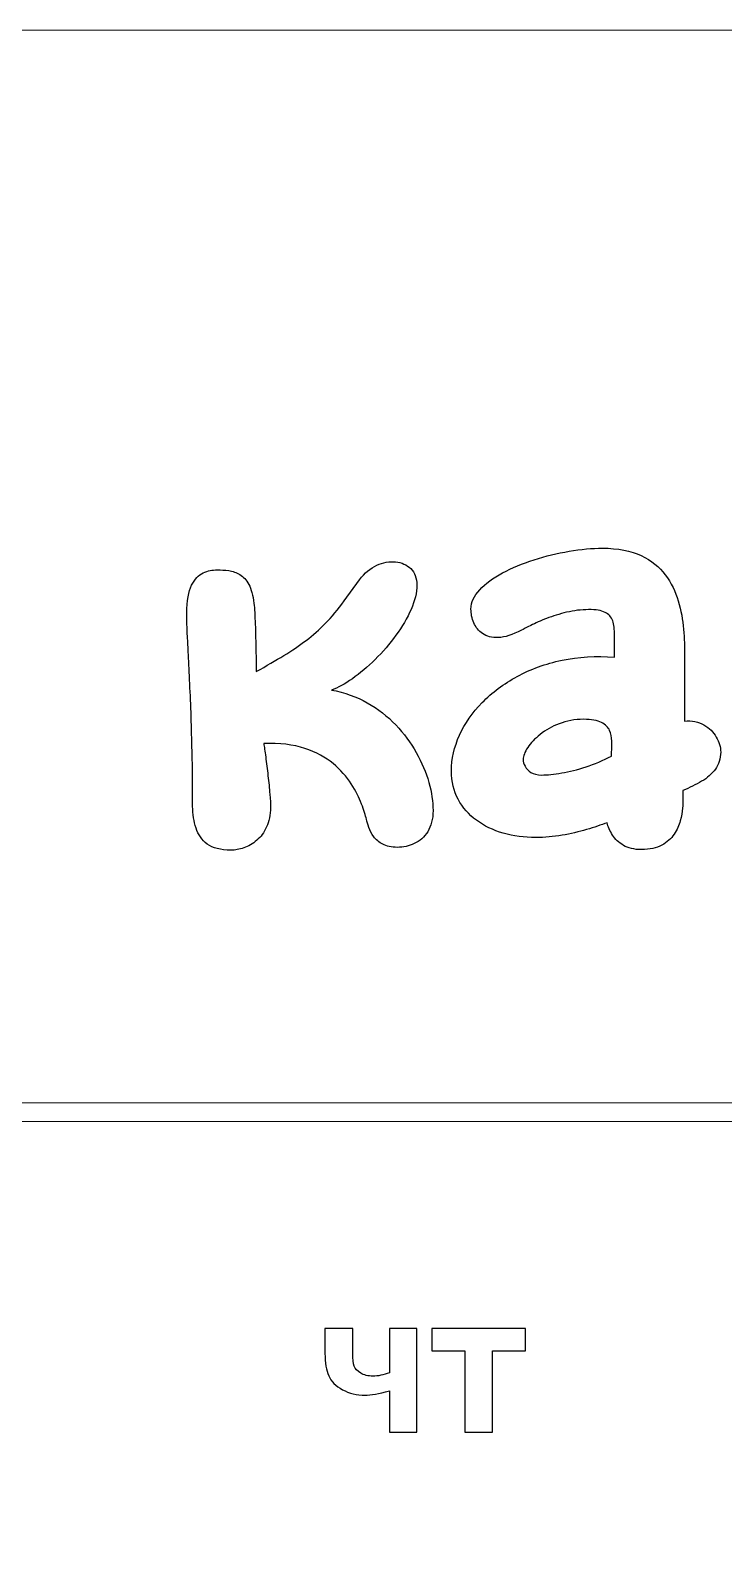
# Model space of a CAD drawing. Header units: millimetres. Extents: x -676 to 660, y -238 to 366.
# Drawn here: x -225 to -195.7, y 301.5 to 365.7 of the extents above; entities that cross this region are included whole.
import ezdxf

# ---------------------------------------------------------------- set-up
doc = ezdxf.new("R2010")
doc.units = ezdxf.units.MM
doc.header["$MEASUREMENT"] = 0
doc.layers.add('layer 1', color=7, linetype='Continuous')

msp = doc.modelspace()

# ---------------------------------------------------------------- linework, layer by layer
at = {"layer": 'layer 1', "color": 254, "lineweight": 20}
msp.add_open_spline([(-314.0978, 365.6892), (-314.0978, 365.6892), (-94.2157, 365.6892), (-94.2157, 365.6892), (-94.2157, 365.6892), (-92.6821, 365.6892), (-91.4274, 364.4345), (-91.4274, 362.9009), (-91.4274, 362.9009), (-91.4274, 362.9009), (-91.4274, 133.0603), (-91.4274, 133.0603), (-91.4274, 133.0603), (-91.4274, 131.5267), (-92.6821, 130.272), (-94.2157, 130.272), (-94.2157, 130.272), (-94.2157, 130.272), (-324.0563, 130.272), (-324.0563, 130.272), (-324.0563, 130.272), (-325.5899, 130.272), (-326.8446, 131.5267), (-326.8446, 133.0603), (-326.8446, 133.0603), (-326.8446, 133.0603), (-326.8446, 352.9424), (-326.8446, 352.9424), (-326.8446, 352.9424), (-326.8446, 359.9532), (-321.1086, 365.6892), (-314.0978, 365.6892)], degree=3, knots=[0, 0, 0, 0, 0.1111111, 0.1111111, 0.1111111, 0.1111111, 0.2222222, 0.2222222, 0.2222222, 0.2222222, 0.3333333, 0.3333333, 0.3333333, 0.3333333, 0.4444444, 0.4444444, 0.4444444, 0.4444444, 0.5555556, 0.5555556, 0.5555556, 0.5555556, 0.6666667, 0.6666667, 0.6666667, 0.6666667, 0.7777778, 0.7777778, 0.7777778, 0.7777778, 1, 1, 1, 1], dxfattribs=at)
at = {"layer": 'layer 1', "color": 250}
for points, knots in [([(-197.3892, 333.4979), (-197.1014, 333.6155), (-196.8379, 333.7452), (-196.5947, 333.8871), (-196.5947, 333.8871), (-196.3515, 334.0289), (-196.1569, 334.1992), (-196.011, 334.3978), (-196.011, 334.3978), (-195.8651, 334.5964), (-195.7881, 334.8396), (-195.784, 335.1274), (-195.784, 335.1274), (-195.784, 335.3422), (-195.8489, 335.5571), (-195.9705, 335.7638), (-195.9705, 335.7638), (-196.0921, 335.9746), (-196.2704, 336.1448), (-196.4974, 336.2745), (-196.4974, 336.2745), (-196.7244, 336.4042), (-197, 336.461), (-197.3162, 336.4407), (-197.3162, 336.4407), (-197.3162, 336.4407), (-197.3162, 339.2375), (-197.3162, 339.2375), (-197.3162, 339.2375), (-197.3122, 339.5659), (-197.3243, 339.9266), (-197.3567, 340.3238), (-197.3567, 340.3238), (-197.3892, 340.7211), (-197.4662, 341.1224), (-197.5797, 341.5236), (-197.5797, 341.5236), (-197.6972, 341.9249), (-197.8796, 342.2938), (-198.1309, 342.6302), (-198.1309, 342.6302), (-198.3823, 342.9666), (-198.7227, 343.2382), (-199.1524, 343.4449), (-199.1524, 343.4449), (-199.5861, 343.6517), (-200.1333, 343.7571), (-200.794, 343.7611), (-200.794, 343.7611), (-201.2318, 343.7611), (-201.702, 343.7165), (-202.2046, 343.6314), (-202.2046, 343.6314), (-202.7072, 343.5463), (-203.2017, 343.4247), (-203.6881, 343.2666), (-203.6881, 343.2666), (-204.1786, 343.1085), (-204.6245, 342.9261), (-205.0257, 342.7113), (-205.0257, 342.7113), (-205.427, 342.4965), (-205.7513, 342.2614), (-205.9905, 342.0019), (-205.9905, 342.0019), (-206.2337, 341.7425), (-206.3553, 341.471), (-206.3634, 341.1832), (-206.3634, 341.1832), (-206.3634, 340.9845), (-206.3228, 340.79), (-206.2458, 340.5995), (-206.2458, 340.5995), (-206.1647, 340.413), (-206.0391, 340.259), (-205.8689, 340.1414), (-205.8689, 340.1414), (-205.6986, 340.0198), (-205.4757, 339.9671), (-205.2041, 339.9753), (-205.2041, 339.9753), (-204.9325, 339.9834), (-204.6042, 340.0887), (-204.2232, 340.2833), (-204.2232, 340.2833), (-204.1421, 340.3279), (-204.0083, 340.3968), (-203.8219, 340.49), (-203.8219, 340.49), (-203.6395, 340.5833), (-203.4166, 340.6846), (-203.1571, 340.7859), (-203.1571, 340.7859), (-202.8977, 340.8873), (-202.614, 340.9724), (-202.31, 341.0453), (-202.31, 341.0453), (-202.006, 341.1183), (-201.6979, 341.1548), (-201.3777, 341.1588), (-201.3777, 341.1588), (-201.0737, 341.1588), (-200.8427, 341.1224), (-200.6846, 341.0413), (-200.6846, 341.0413), (-200.5265, 340.9643), (-200.417, 340.8467), (-200.3603, 340.6846), (-200.3603, 340.6846), (-200.3076, 340.5225), (-200.2792, 340.3157), (-200.2833, 340.0644), (-200.2833, 340.0644), (-200.2833, 340.0644), (-200.2833, 339.1403), (-200.2833, 339.1403), (-200.2833, 339.1403), (-201.0696, 339.2051), (-201.8114, 339.1646), (-202.5045, 339.0146), (-202.5045, 339.0146), (-203.2017, 338.8687), (-203.8341, 338.6376), (-204.4056, 338.3296), (-204.4056, 338.3296), (-204.9771, 338.0175), (-205.4716, 337.6486), (-205.8851, 337.223), (-205.8851, 337.223), (-206.3026, 336.7933), (-206.6228, 336.3353), (-206.8498, 335.8408), (-206.8498, 335.8408), (-207.0727, 335.3422), (-207.1862, 334.8396), (-207.1903, 334.3248), (-207.1903, 334.3248), (-207.1862, 333.8749), (-207.093, 333.4736), (-206.9065, 333.125), (-206.9065, 333.125), (-206.7201, 332.7764), (-206.4606, 332.4805), (-206.1323, 332.2414), (-206.1323, 332.2414), (-205.804, 331.9982), (-205.423, 331.8158), (-204.9933, 331.6901), (-204.9933, 331.6901), (-204.5637, 331.5685), (-204.1056, 331.5037), (-203.6152, 331.5037), (-203.6152, 331.5037), (-203.2382, 331.5077), (-202.8693, 331.5402), (-202.5045, 331.601), (-202.5045, 331.601), (-202.1397, 331.6658), (-201.7911, 331.7469), (-201.4669, 331.8442), (-201.4669, 331.8442), (-201.1426, 331.9374), (-200.8548, 332.0347), (-200.5995, 332.136), (-200.5995, 332.136), (-200.5549, 331.9617), (-200.4738, 331.7874), (-200.3684, 331.6131), (-200.3684, 331.6131), (-200.259, 331.4388), (-200.1049, 331.2929), (-199.9063, 331.1754), (-199.9063, 331.1754), (-199.7118, 331.0578), (-199.4523, 330.997), (-199.1402, 330.993), (-199.1402, 330.993), (-198.7876, 330.997), (-198.4998, 331.0619), (-198.2769, 331.1835), (-198.2769, 331.1835), (-198.0539, 331.3051), (-197.8796, 331.4591), (-197.758, 331.6455), (-197.758, 331.6455), (-197.6324, 331.828), (-197.5473, 332.0185), (-197.4946, 332.2171), (-197.4946, 332.2171), (-197.4419, 332.4116), (-197.4094, 332.59), (-197.4013, 332.744), (-197.4013, 332.744), (-197.3892, 332.898), (-197.3851, 333.0034), (-197.3892, 333.0602), (-197.3892, 333.0602), (-197.3892, 333.0602), (-197.3892, 333.4979), (-197.3892, 333.4979)], [0, 0, 0, 0, 0.0196078, 0.0196078, 0.0196078, 0.0196078, 0.0392157, 0.0392157, 0.0392157, 0.0392157, 0.0588235, 0.0588235, 0.0588235, 0.0588235, 0.0784314, 0.0784314, 0.0784314, 0.0784314, 0.0980392, 0.0980392, 0.0980392, 0.0980392, 0.1176471, 0.1176471, 0.1176471, 0.1176471, 0.1372549, 0.1372549, 0.1372549, 0.1372549, 0.1568627, 0.1568627, 0.1568627, 0.1568627, 0.1764706, 0.1764706, 0.1764706, 0.1764706, 0.1960784, 0.1960784, 0.1960784, 0.1960784, 0.2156863, 0.2156863, 0.2156863, 0.2156863, 0.2352941, 0.2352941, 0.2352941, 0.2352941, 0.254902, 0.254902, 0.254902, 0.254902, 0.2745098, 0.2745098, 0.2745098, 0.2745098, 0.2941176, 0.2941176, 0.2941176, 0.2941176, 0.3137255, 0.3137255, 0.3137255, 0.3137255, 0.3333333, 0.3333333, 0.3333333, 0.3333333, 0.3529412, 0.3529412, 0.3529412, 0.3529412, 0.372549, 0.372549, 0.372549, 0.372549, 0.3921569, 0.3921569, 0.3921569, 0.3921569, 0.4117647, 0.4117647, 0.4117647, 0.4117647, 0.4313725, 0.4313725, 0.4313725, 0.4313725, 0.4509804, 0.4509804, 0.4509804, 0.4509804, 0.4705882, 0.4705882, 0.4705882, 0.4705882, 0.4901961, 0.4901961, 0.4901961, 0.4901961, 0.5098039, 0.5098039, 0.5098039, 0.5098039, 0.5294118, 0.5294118, 0.5294118, 0.5294118, 0.5490196, 0.5490196, 0.5490196, 0.5490196, 0.5686275, 0.5686275, 0.5686275, 0.5686275, 0.5882353, 0.5882353, 0.5882353, 0.5882353, 0.6078431, 0.6078431, 0.6078431, 0.6078431, 0.627451, 0.627451, 0.627451, 0.627451, 0.6470588, 0.6470588, 0.6470588, 0.6470588, 0.6666667, 0.6666667, 0.6666667, 0.6666667, 0.6862745, 0.6862745, 0.6862745, 0.6862745, 0.7058824, 0.7058824, 0.7058824, 0.7058824, 0.7254902, 0.7254902, 0.7254902, 0.7254902, 0.745098, 0.745098, 0.745098, 0.745098, 0.7647059, 0.7647059, 0.7647059, 0.7647059, 0.7843137, 0.7843137, 0.7843137, 0.7843137, 0.8039216, 0.8039216, 0.8039216, 0.8039216, 0.8235294, 0.8235294, 0.8235294, 0.8235294, 0.8431373, 0.8431373, 0.8431373, 0.8431373, 0.8627451, 0.8627451, 0.8627451, 0.8627451, 0.8823529, 0.8823529, 0.8823529, 0.8823529, 0.9019608, 0.9019608, 0.9019608, 0.9019608, 0.9215686, 0.9215686, 0.9215686, 0.9215686, 0.9411765, 0.9411765, 0.9411765, 0.9411765, 0.9607843, 0.9607843, 0.9607843, 0.9607843, 1, 1, 1, 1]), ([(-211.7382, 341.5236), (-212.0017, 341.1629), (-212.2651, 340.8467), (-212.5245, 340.5792), (-212.5245, 340.5792), (-212.784, 340.3117), (-213.0555, 340.0725), (-213.3433, 339.8537), (-213.3433, 339.8537), (-213.6311, 339.6388), (-213.9432, 339.424), (-214.2878, 339.2132), (-214.2878, 339.2132), (-214.6323, 339.0065), (-215.0255, 338.7795), (-215.4592, 338.5322), (-215.4592, 338.5322), (-215.4632, 339.0024), (-215.4714, 339.3997), (-215.4795, 339.7158), (-215.4795, 339.7158), (-215.4835, 340.0361), (-215.4916, 340.2995), (-215.4997, 340.5103), (-215.4997, 340.5103), (-215.5078, 340.717), (-215.5159, 340.8954), (-215.524, 341.0372), (-215.524, 341.0372), (-215.5322, 341.1791), (-215.5443, 341.3088), (-215.5565, 341.4264), (-215.5565, 341.4264), (-215.593, 341.7628), (-215.6659, 342.0303), (-215.7713, 342.2208), (-215.7713, 342.2208), (-215.8767, 342.4154), (-216.0023, 342.5532), (-216.1523, 342.6424), (-216.1523, 342.6424), (-216.2982, 342.7316), (-216.4563, 342.7842), (-216.6225, 342.8086), (-216.6225, 342.8086), (-216.7887, 342.8288), (-216.9508, 342.841), (-217.113, 342.8369), (-217.113, 342.8369), (-217.3116, 342.845), (-217.5102, 342.8045), (-217.7048, 342.7153), (-217.7048, 342.7153), (-217.9034, 342.6262), (-218.0655, 342.4519), (-218.1993, 342.1884), (-218.1993, 342.1884), (-218.329, 341.9249), (-218.3979, 341.5318), (-218.4019, 341.0129), (-218.4019, 341.0129), (-218.4019, 340.8386), (-218.3979, 340.6805), (-218.3938, 340.5306), (-218.3938, 340.5306), (-218.3898, 340.3806), (-218.3817, 340.2103), (-218.3695, 340.0117), (-218.3695, 340.0117), (-218.3574, 339.8131), (-218.3452, 339.5578), (-218.329, 339.2375), (-218.329, 339.2375), (-218.3087, 338.8768), (-218.2925, 338.4674), (-218.2722, 338.0215), (-218.2722, 338.0215), (-218.252, 337.5716), (-218.2317, 337.1055), (-218.2155, 336.6191), (-218.2155, 336.6191), (-218.1993, 336.1286), (-218.1871, 335.6462), (-218.175, 335.1679), (-218.175, 335.1679), (-218.1628, 334.6896), (-218.1587, 334.2357), (-218.1587, 333.8141), (-218.1587, 333.8141), (-218.1628, 333.4858), (-218.1628, 333.1575), (-218.1547, 332.8251), (-218.1547, 332.8251), (-218.1466, 332.4927), (-218.0979, 332.1887), (-218.0088, 331.909), (-218.0088, 331.909), (-217.9236, 331.6293), (-217.7615, 331.4023), (-217.5345, 331.2321), (-217.5345, 331.2321), (-217.3035, 331.0619), (-216.967, 330.9727), (-216.5293, 330.9686), (-216.5293, 330.9686), (-216.355, 330.9686), (-216.1726, 331.0011), (-215.978, 331.07), (-215.978, 331.07), (-215.7875, 331.1348), (-215.6051, 331.2443), (-215.4349, 331.3902), (-215.4349, 331.3902), (-215.2646, 331.5321), (-215.1268, 331.7226), (-215.0174, 331.9536), (-215.0174, 331.9536), (-214.912, 332.1846), (-214.8552, 332.4643), (-214.8512, 332.7927), (-214.8512, 332.7927), (-214.8512, 332.9224), (-214.8633, 333.1048), (-214.8836, 333.3439), (-214.8836, 333.3439), (-214.9039, 333.5831), (-214.9282, 333.8465), (-214.9606, 334.1262), (-214.9606, 334.1262), (-214.9931, 334.4059), (-215.0255, 334.6653), (-215.0579, 334.9126), (-215.0579, 334.9126), (-215.0903, 335.1598), (-215.1187, 335.3544), (-215.143, 335.4922), (-215.143, 335.4922), (-214.4661, 335.5125), (-213.8865, 335.4395), (-213.4041, 335.2814), (-213.4041, 335.2814), (-212.9218, 335.1193), (-212.5205, 334.9045), (-212.2043, 334.6369), (-212.2043, 334.6369), (-211.8841, 334.3735), (-211.6287, 334.0857), (-211.4342, 333.7817), (-211.4342, 333.7817), (-211.2437, 333.4817), (-211.0978, 333.1939), (-211.0005, 332.9264), (-211.0005, 332.9264), (-210.8991, 332.6589), (-210.8302, 332.4441), (-210.7897, 332.2819), (-210.7897, 332.2819), (-210.7654, 332.1806), (-210.7329, 332.063), (-210.6884, 331.9333), (-210.6884, 331.9333), (-210.6397, 331.7996), (-210.5708, 331.6699), (-210.4776, 331.5402), (-210.4776, 331.5402), (-210.3884, 331.4105), (-210.2587, 331.3051), (-210.1006, 331.2199), (-210.1006, 331.2199), (-209.9385, 331.1389), (-209.7318, 331.0943), (-209.4764, 331.0902), (-209.4764, 331.0902), (-209.2291, 331.0902), (-208.99, 331.1429), (-208.763, 331.2524), (-208.763, 331.2524), (-208.532, 331.3578), (-208.3455, 331.528), (-208.1955, 331.755), (-208.1955, 331.755), (-208.0496, 331.986), (-207.9726, 332.2819), (-207.9685, 332.6467), (-207.9685, 332.6467), (-207.9685, 333.0196), (-208.0293, 333.4169), (-208.1469, 333.8425), (-208.1469, 333.8425), (-208.2685, 334.264), (-208.4428, 334.6856), (-208.6779, 335.1031), (-208.6779, 335.1031), (-208.913, 335.5206), (-209.2048, 335.9138), (-209.5494, 336.2786), (-209.5494, 336.2786), (-209.8979, 336.6434), (-210.2952, 336.9555), (-210.7532, 337.2149), (-210.7532, 337.2149), (-211.2072, 337.4703), (-211.7139, 337.6527), (-212.2732, 337.754), (-212.2732, 337.754), (-212.0017, 337.8472), (-211.7058, 338.0053), (-211.3815, 338.2323), (-211.3815, 338.2323), (-211.0613, 338.4593), (-210.7411, 338.7309), (-210.4208, 339.047), (-210.4208, 339.047), (-210.1006, 339.3632), (-209.8047, 339.7077), (-209.5413, 340.0725), (-209.5413, 340.0725), (-209.2737, 340.4333), (-209.0589, 340.8021), (-208.8968, 341.1669), (-208.8968, 341.1669), (-208.7346, 341.5358), (-208.6536, 341.8803), (-208.6495, 342.2046), (-208.6495, 342.2046), (-208.6576, 342.4965), (-208.7427, 342.7275), (-208.913, 342.8937), (-208.913, 342.8937), (-209.0832, 343.0558), (-209.298, 343.1531), (-209.5534, 343.1815), (-209.5534, 343.1815), (-209.8128, 343.2058), (-210.0804, 343.1572), (-210.3519, 343.0356), (-210.3519, 343.0356), (-210.6276, 342.914), (-210.8667, 342.7072), (-211.0815, 342.4235), (-211.0815, 342.4235), (-211.0815, 342.4235), (-211.7382, 341.5236), (-211.7382, 341.5236)], [0, 0, 0, 0, 0.016129, 0.016129, 0.016129, 0.016129, 0.0322581, 0.0322581, 0.0322581, 0.0322581, 0.0483871, 0.0483871, 0.0483871, 0.0483871, 0.0645161, 0.0645161, 0.0645161, 0.0645161, 0.0806452, 0.0806452, 0.0806452, 0.0806452, 0.0967742, 0.0967742, 0.0967742, 0.0967742, 0.1129032, 0.1129032, 0.1129032, 0.1129032, 0.1290323, 0.1290323, 0.1290323, 0.1290323, 0.1451613, 0.1451613, 0.1451613, 0.1451613, 0.1612903, 0.1612903, 0.1612903, 0.1612903, 0.1774194, 0.1774194, 0.1774194, 0.1774194, 0.1935484, 0.1935484, 0.1935484, 0.1935484, 0.2096774, 0.2096774, 0.2096774, 0.2096774, 0.2258065, 0.2258065, 0.2258065, 0.2258065, 0.2419355, 0.2419355, 0.2419355, 0.2419355, 0.2580645, 0.2580645, 0.2580645, 0.2580645, 0.2741935, 0.2741935, 0.2741935, 0.2741935, 0.2903226, 0.2903226, 0.2903226, 0.2903226, 0.3064516, 0.3064516, 0.3064516, 0.3064516, 0.3225806, 0.3225806, 0.3225806, 0.3225806, 0.3387097, 0.3387097, 0.3387097, 0.3387097, 0.3548387, 0.3548387, 0.3548387, 0.3548387, 0.3709677, 0.3709677, 0.3709677, 0.3709677, 0.3870968, 0.3870968, 0.3870968, 0.3870968, 0.4032258, 0.4032258, 0.4032258, 0.4032258, 0.4193548, 0.4193548, 0.4193548, 0.4193548, 0.4354839, 0.4354839, 0.4354839, 0.4354839, 0.4516129, 0.4516129, 0.4516129, 0.4516129, 0.4677419, 0.4677419, 0.4677419, 0.4677419, 0.483871, 0.483871, 0.483871, 0.483871, 0.5, 0.5, 0.5, 0.5, 0.516129, 0.516129, 0.516129, 0.516129, 0.5322581, 0.5322581, 0.5322581, 0.5322581, 0.5483871, 0.5483871, 0.5483871, 0.5483871, 0.5645161, 0.5645161, 0.5645161, 0.5645161, 0.5806452, 0.5806452, 0.5806452, 0.5806452, 0.5967742, 0.5967742, 0.5967742, 0.5967742, 0.6129032, 0.6129032, 0.6129032, 0.6129032, 0.6290323, 0.6290323, 0.6290323, 0.6290323, 0.6451613, 0.6451613, 0.6451613, 0.6451613, 0.6612903, 0.6612903, 0.6612903, 0.6612903, 0.6774194, 0.6774194, 0.6774194, 0.6774194, 0.6935484, 0.6935484, 0.6935484, 0.6935484, 0.7096774, 0.7096774, 0.7096774, 0.7096774, 0.7258065, 0.7258065, 0.7258065, 0.7258065, 0.7419355, 0.7419355, 0.7419355, 0.7419355, 0.7580645, 0.7580645, 0.7580645, 0.7580645, 0.7741935, 0.7741935, 0.7741935, 0.7741935, 0.7903226, 0.7903226, 0.7903226, 0.7903226, 0.8064516, 0.8064516, 0.8064516, 0.8064516, 0.8225806, 0.8225806, 0.8225806, 0.8225806, 0.8387097, 0.8387097, 0.8387097, 0.8387097, 0.8548387, 0.8548387, 0.8548387, 0.8548387, 0.8709677, 0.8709677, 0.8709677, 0.8709677, 0.8870968, 0.8870968, 0.8870968, 0.8870968, 0.9032258, 0.9032258, 0.9032258, 0.9032258, 0.9193548, 0.9193548, 0.9193548, 0.9193548, 0.9354839, 0.9354839, 0.9354839, 0.9354839, 0.9516129, 0.9516129, 0.9516129, 0.9516129, 0.9677419, 0.9677419, 0.9677419, 0.9677419, 1, 1, 1, 1]), ([(-200.4049, 334.9572), (-200.7656, 334.7707), (-201.1264, 334.6207), (-201.4871, 334.4991), (-201.4871, 334.4991), (-201.8479, 334.3816), (-202.1924, 334.2965), (-202.5167, 334.2397), (-202.5167, 334.2397), (-202.841, 334.183), (-203.1247, 334.1546), (-203.372, 334.1546), (-203.372, 334.1546), (-203.5584, 334.1586), (-203.7084, 334.1951), (-203.8219, 334.264), (-203.8219, 334.264), (-203.9354, 334.337), (-204.0205, 334.4221), (-204.0732, 334.5235), (-204.0732, 334.5235), (-204.1259, 334.6207), (-204.1502, 334.718), (-204.1502, 334.8112), (-204.1502, 334.8112), (-204.1502, 334.9572), (-204.0854, 335.1234), (-203.9597, 335.3139), (-203.9597, 335.3139), (-203.8341, 335.5044), (-203.6598, 335.6908), (-203.4287, 335.8732), (-203.4287, 335.8732), (-203.2017, 336.0556), (-202.9301, 336.2056), (-202.6221, 336.3272), (-202.6221, 336.3272), (-202.31, 336.4448), (-201.9695, 336.5096), (-201.5966, 336.5137), (-201.5966, 336.5137), (-201.2602, 336.5096), (-201.0088, 336.465), (-200.8345, 336.3799), (-200.8345, 336.3799), (-200.6643, 336.2907), (-200.5508, 336.1772), (-200.49, 336.0394), (-200.49, 336.0394), (-200.4292, 335.9016), (-200.4008, 335.7516), (-200.4008, 335.5895), (-200.4008, 335.5895), (-200.3968, 335.4314), (-200.4008, 335.2774), (-200.4049, 335.1274), (-200.4049, 335.1274), (-200.4049, 335.1274), (-200.4049, 334.9572), (-200.4049, 334.9572)], [0, 0, 0, 0, 0.0625, 0.0625, 0.0625, 0.0625, 0.125, 0.125, 0.125, 0.125, 0.1875, 0.1875, 0.1875, 0.1875, 0.25, 0.25, 0.25, 0.25, 0.3125, 0.3125, 0.3125, 0.3125, 0.375, 0.375, 0.375, 0.375, 0.4375, 0.4375, 0.4375, 0.4375, 0.5, 0.5, 0.5, 0.5, 0.5625, 0.5625, 0.5625, 0.5625, 0.625, 0.625, 0.625, 0.625, 0.6875, 0.6875, 0.6875, 0.6875, 0.75, 0.75, 0.75, 0.75, 0.8125, 0.8125, 0.8125, 0.8125, 0.875, 0.875, 0.875, 0.875, 1, 1, 1, 1]), ([(-212.5472, 310.7132), (-212.5472, 310.7132), (-211.3703, 310.7132), (-211.3703, 310.7132), (-211.3703, 310.7132), (-211.3703, 310.7132), (-211.3703, 309.6619), (-211.3703, 309.6619), (-211.3703, 309.6619), (-211.3703, 309.422), (-211.3491, 309.2442), (-211.3068, 309.1257), (-211.3068, 309.1257), (-211.263, 309.0086), (-211.1727, 308.9084), (-211.033, 308.8237), (-211.033, 308.8237), (-210.8947, 308.7405), (-210.7184, 308.6981), (-210.5067, 308.6981), (-210.5067, 308.6981), (-210.3007, 308.6981), (-210.0692, 308.7447), (-209.8124, 308.8393), (-209.8124, 308.8393), (-209.8124, 308.8393), (-209.8124, 310.7132), (-209.8124, 310.7132), (-209.8124, 310.7132), (-209.8124, 310.7132), (-208.6525, 310.7132), (-208.6525, 310.7132), (-208.6525, 310.7132), (-208.6525, 310.7132), (-208.6525, 306.319), (-208.6525, 306.319), (-208.6525, 306.319), (-208.6525, 306.319), (-209.8124, 306.319), (-209.8124, 306.319), (-209.8124, 306.319), (-209.8124, 306.319), (-209.8124, 308.0758), (-209.8124, 308.0758), (-209.8124, 308.0758), (-210.2654, 307.9545), (-210.6097, 307.8938), (-210.8468, 307.8938), (-210.8468, 307.8938), (-211.2024, 307.8938), (-211.5227, 307.97), (-211.8063, 308.1238), (-211.8063, 308.1238), (-212.09, 308.2762), (-212.2847, 308.4724), (-212.3905, 308.7108), (-212.3905, 308.7108), (-212.495, 308.9493), (-212.5472, 309.2668), (-212.5472, 309.6633), (-212.5472, 309.6633), (-212.5472, 309.6633), (-212.5472, 310.7132), (-212.5472, 310.7132)], [0, 0, 0, 0, 0.0588235, 0.0588235, 0.0588235, 0.0588235, 0.1176471, 0.1176471, 0.1176471, 0.1176471, 0.1764706, 0.1764706, 0.1764706, 0.1764706, 0.2352941, 0.2352941, 0.2352941, 0.2352941, 0.2941176, 0.2941176, 0.2941176, 0.2941176, 0.3529412, 0.3529412, 0.3529412, 0.3529412, 0.4117647, 0.4117647, 0.4117647, 0.4117647, 0.4705882, 0.4705882, 0.4705882, 0.4705882, 0.5294118, 0.5294118, 0.5294118, 0.5294118, 0.5882353, 0.5882353, 0.5882353, 0.5882353, 0.6470588, 0.6470588, 0.6470588, 0.6470588, 0.7058824, 0.7058824, 0.7058824, 0.7058824, 0.7647059, 0.7647059, 0.7647059, 0.7647059, 0.8235294, 0.8235294, 0.8235294, 0.8235294, 0.8823529, 0.8823529, 0.8823529, 0.8823529, 1, 1, 1, 1]), ([(-208.0217, 310.7132), (-208.0217, 310.7132), (-204.0509, 310.7132), (-204.0509, 310.7132), (-204.0509, 310.7132), (-204.0509, 310.7132), (-204.0509, 309.7734), (-204.0509, 309.7734), (-204.0509, 309.7734), (-204.0509, 309.7734), (-205.4563, 309.7734), (-205.4563, 309.7734), (-205.4563, 309.7734), (-205.4563, 309.7734), (-205.4563, 306.319), (-205.4563, 306.319), (-205.4563, 306.319), (-205.4563, 306.319), (-206.6163, 306.319), (-206.6163, 306.319), (-206.6163, 306.319), (-206.6163, 306.319), (-206.6163, 309.7734), (-206.6163, 309.7734), (-206.6163, 309.7734), (-206.6163, 309.7734), (-208.0217, 309.7734), (-208.0217, 309.7734), (-208.0217, 309.7734), (-208.0217, 309.7734), (-208.0217, 310.7132), (-208.0217, 310.7132)], [0, 0, 0, 0, 0.1111111, 0.1111111, 0.1111111, 0.1111111, 0.2222222, 0.2222222, 0.2222222, 0.2222222, 0.3333333, 0.3333333, 0.3333333, 0.3333333, 0.4444444, 0.4444444, 0.4444444, 0.4444444, 0.5555556, 0.5555556, 0.5555556, 0.5555556, 0.6666667, 0.6666667, 0.6666667, 0.6666667, 0.7777778, 0.7777778, 0.7777778, 0.7777778, 1, 1, 1, 1])]:
    msp.add_open_spline(points, degree=3, knots=knots, dxfattribs=at)
at = {"layer": 'layer 1', "color": 250, "lineweight": 20}
msp.add_open_spline([(-316.8862, 320.2787), (-316.8862, 320.2787), (-97.8009, 320.2787), (-97.8009, 320.2787), (-97.8009, 320.2787), (-97.8009, 320.2787), (-97.8009, 319.4821), (-97.8009, 319.4821), (-97.8009, 319.4821), (-97.8009, 319.4821), (-316.8862, 319.4821), (-316.8862, 319.4821), (-316.8862, 319.4821), (-316.8862, 319.4821), (-316.8862, 320.2787), (-316.8862, 320.2787)], degree=3, knots=[0, 0, 0, 0, 0.2, 0.2, 0.2, 0.2, 0.4, 0.4, 0.4, 0.4, 0.6, 0.6, 0.6, 0.6, 1, 1, 1, 1], dxfattribs=at)

doc.saveas('drawing.dxf')
